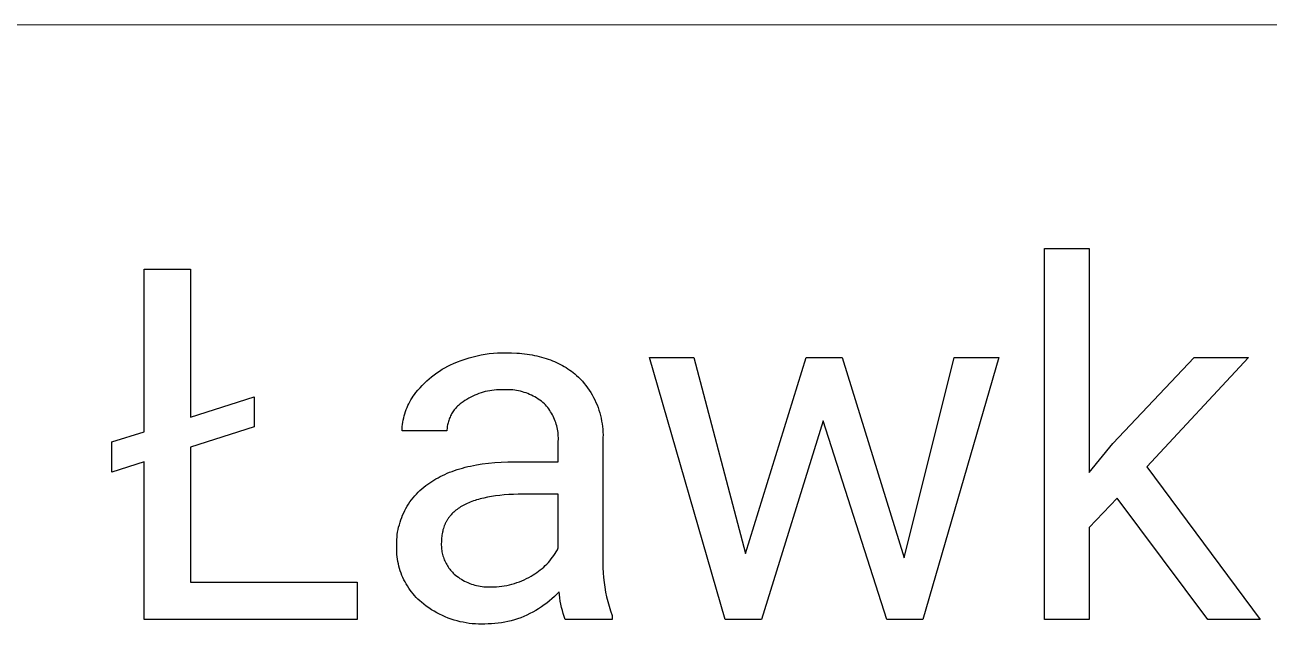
# Model space of a CAD drawing. Header units: millimetres. Extents: x -2163 to 4354, y -841 to 3711.
# Drawn here: x 2186.3 to 2349.9, y -555.8 to -477 of the extents above; entities that cross this region are included whole.
import ezdxf

# ---------------------------------------------------------------- set-up
doc = ezdxf.new("R2010")
doc.units = ezdxf.units.MM
doc.header["$MEASUREMENT"] = 0
doc.layers.add('Domyślny', color=7, linetype='Continuous', true_color=0x000000)

msp = doc.modelspace()

# ---------------------------------------------------------------- linework, layer by layer
at = {"layer": 'Domyślny', "color": 18, "lineweight": 15, "true_color": 0x000000}
msp.add_line((1891.21, -477.01), (4353.85, -477.01), dxfattribs=at)
at = {"layer": 'Domyślny'}
for p, q in [((2320.36, -555.21), (2320.36, -506.4)), ((2320.36, -506.4), (2326.23, -506.4)), ((2326.23, -506.4), (2326.23, -535.87)), ((2201.95, -530.52), (2201.95, -509.15)), ((2201.95, -509.15), (2208.07, -509.15)), ((2208.07, -509.15), (2208.07, -528.59)), ((2246.27, -520.41), (2246.81, -520.32)), ((2246.81, -520.32), (2247.35, -520.25)), ((2247.35, -520.25), (2247.89, -520.19)), ((2247.89, -520.19), (2248.43, -520.15)), ((2248.43, -520.15), (2248.97, -520.13)), ((2248.97, -520.13), (2249.52, -520.13)), ((2249.52, -520.13), (2250.25, -520.14)), ((2250.25, -520.14), (2250.96, -520.18)), ((2250.96, -520.18), (2251.31, -520.2)), ((2251.31, -520.2), (2251.65, -520.23)), ((2251.65, -520.23), (2251.99, -520.27)), ((2251.99, -520.27), (2252.32, -520.32)), ((2252.32, -520.32), (2252.65, -520.36)), ((2252.65, -520.36), (2252.98, -520.42)), ((2241.51, -522.1), (2241.89, -521.9)), ((2241.89, -521.9), (2242.26, -521.72)), ((2242.26, -521.72), (2242.65, -521.54)), ((2242.65, -521.54), (2243.15, -521.33)), ((2243.15, -521.33), (2243.66, -521.14)), ((2243.66, -521.14), (2244.17, -520.96)), ((2244.17, -520.96), (2244.69, -520.79)), ((2244.69, -520.79), (2245.21, -520.65)), ((2245.21, -520.65), (2245.74, -520.52)), ((2245.74, -520.52), (2246.27, -520.41)), ((2252.98, -520.42), (2253.29, -520.48)), ((2253.29, -520.48), (2253.61, -520.55)), ((2253.61, -520.55), (2253.91, -520.62)), ((2253.91, -520.62), (2254.22, -520.7)), ((2254.22, -520.7), (2254.52, -520.78)), ((2254.52, -520.78), (2254.81, -520.87)), ((2254.81, -520.87), (2255.1, -520.97)), ((2255.1, -520.97), (2255.38, -521.07)), ((2255.38, -521.07), (2255.66, -521.18)), ((2255.66, -521.18), (2255.93, -521.29)), ((2255.93, -521.29), (2256.2, -521.41)), ((2256.2, -521.41), (2256.46, -521.54)), ((2256.46, -521.54), (2256.72, -521.67)), ((2256.72, -521.67), (2256.97, -521.8)), ((2256.97, -521.8), (2257.22, -521.95)), ((2257.22, -521.95), (2257.46, -522.09)), ((2278.39, -555.21), (2268.43, -520.74)), ((2268.43, -520.74), (2274.27, -520.74)), ((2274.27, -520.74), (2281.03, -546.54)), ((2281.03, -546.54), (2289.02, -520.74)), ((2289.02, -520.74), (2293.75, -520.74)), ((2293.75, -520.74), (2301.91, -547.09)), ((2301.91, -547.09), (2308.5, -520.74)), ((2314.37, -520.74), (2304.38, -555.21)), ((2308.5, -520.74), (2314.37, -520.74)), ((2329.37, -532.08), (2340.06, -520.74)), ((2347.2, -520.74), (2333.84, -535.14)), ((2340.06, -520.74), (2347.2, -520.74)), ((2239.12, -523.83), (2239.44, -523.55)), ((2239.44, -523.55), (2239.76, -523.28)), ((2239.76, -523.28), (2240.1, -523.02)), ((2240.1, -523.02), (2240.44, -522.77)), ((2240.44, -522.77), (2240.79, -522.54)), ((2240.79, -522.54), (2241.15, -522.31)), ((2241.15, -522.31), (2241.51, -522.1)), ((2257.46, -522.09), (2257.7, -522.25)), ((2257.7, -522.25), (2257.93, -522.41)), ((2257.93, -522.41), (2258.16, -522.57)), ((2258.16, -522.57), (2258.38, -522.75)), ((2258.38, -522.75), (2258.6, -522.92)), ((2258.6, -522.92), (2258.81, -523.11)), ((2258.81, -523.11), (2259.08, -523.36)), ((2259.08, -523.36), (2259.34, -523.62)), ((2259.34, -523.62), (2259.59, -523.89)), ((2237.7, -525.38), (2237.96, -525.05)), ((2237.96, -525.05), (2238.24, -524.73)), ((2238.24, -524.73), (2238.52, -524.42)), ((2238.52, -524.42), (2238.82, -524.12)), ((2238.82, -524.12), (2239.12, -523.83)), ((2246.83, -525.25), (2246.55, -525.33)), ((2247.12, -525.19), (2246.83, -525.25)), ((2247.41, -525.13), (2247.12, -525.19)), ((2247.7, -525.08), (2247.41, -525.13)), ((2247.99, -525.05), (2247.7, -525.08)), ((2248.29, -525.02), (2247.99, -525.05)), ((2248.58, -525.01), (2248.29, -525.02)), ((2248.88, -525), (2248.58, -525.01)), ((2249.17, -525.01), (2248.88, -525)), ((2249.43, -525), (2249.17, -525.01)), ((2249.68, -524.99), (2249.43, -525)), ((2249.94, -524.99), (2249.68, -524.99)), ((2250.19, -525.01), (2249.94, -524.99)), ((2250.45, -525.03), (2250.19, -525.01)), ((2250.7, -525.06), (2250.45, -525.03)), ((2250.95, -525.1), (2250.7, -525.06)), ((2251.2, -525.14), (2250.95, -525.1)), ((2251.45, -525.2), (2251.2, -525.14)), ((2251.7, -525.26), (2251.45, -525.2)), ((2251.95, -525.34), (2251.7, -525.26)), ((2259.59, -523.89), (2259.83, -524.17)), ((2259.83, -524.17), (2260.06, -524.46)), ((2260.06, -524.46), (2260.28, -524.75)), ((2260.28, -524.75), (2260.49, -525.05)), ((2260.49, -525.05), (2260.69, -525.36)), ((2208.07, -528.59), (2216.42, -525.92)), ((2216.42, -525.92), (2216.42, -529.89)), ((2236.64, -527.09), (2236.77, -526.83)), ((2236.77, -526.83), (2236.9, -526.57)), ((2236.9, -526.57), (2237.05, -526.32)), ((2237.05, -526.32), (2237.2, -526.08)), ((2237.2, -526.08), (2237.36, -525.84)), ((2237.36, -525.84), (2237.52, -525.61)), ((2237.52, -525.61), (2237.7, -525.38)), ((2243.52, -526.87), (2243.4, -526.97)), ((2243.65, -526.77), (2243.52, -526.87)), ((2243.77, -526.68), (2243.65, -526.77)), ((2243.9, -526.59), (2243.77, -526.68)), ((2244.15, -526.42), (2243.9, -526.59)), ((2244.4, -526.27), (2244.15, -526.42)), ((2244.65, -526.12), (2244.4, -526.27)), ((2244.91, -525.98), (2244.65, -526.12)), ((2245.17, -525.84), (2244.91, -525.98)), ((2245.44, -525.72), (2245.17, -525.84)), ((2245.71, -525.61), (2245.44, -525.72)), ((2245.99, -525.5), (2245.71, -525.61)), ((2246.27, -525.41), (2245.99, -525.5)), ((2246.55, -525.33), (2246.27, -525.41)), ((2252.19, -525.42), (2251.95, -525.34)), ((2252.43, -525.51), (2252.19, -525.42)), ((2252.66, -525.61), (2252.43, -525.51)), ((2252.89, -525.71), (2252.66, -525.61)), ((2253.12, -525.83), (2252.89, -525.71)), ((2253.35, -525.95), (2253.12, -525.83)), ((2253.57, -526.08), (2253.35, -525.95)), ((2253.78, -526.22), (2253.57, -526.08)), ((2253.99, -526.36), (2253.78, -526.22)), ((2254.2, -526.51), (2253.99, -526.36)), ((2254.4, -526.67), (2254.2, -526.51)), ((2254.59, -526.84), (2254.4, -526.67)), ((2254.75, -527), (2254.59, -526.84)), ((2260.69, -525.36), (2260.87, -525.67)), ((2260.87, -525.67), (2261.05, -526)), ((2261.05, -526), (2261.22, -526.32)), ((2261.22, -526.32), (2261.37, -526.66)), ((2261.37, -526.66), (2261.52, -526.99)), ((2236.09, -528.71), (2236.16, -528.43)), ((2236.16, -528.43), (2236.24, -528.16)), ((2236.24, -528.16), (2236.32, -527.88)), ((2236.32, -527.88), (2236.42, -527.61)), ((2236.42, -527.61), (2236.53, -527.35)), ((2236.53, -527.35), (2236.64, -527.09)), ((2242.25, -528.45), (2242.19, -528.59)), ((2242.33, -528.31), (2242.25, -528.45)), ((2242.4, -528.17), (2242.33, -528.31)), ((2242.48, -528.03), (2242.4, -528.17)), ((2242.57, -527.9), (2242.48, -528.03)), ((2242.66, -527.77), (2242.57, -527.9)), ((2242.75, -527.65), (2242.66, -527.77)), ((2242.85, -527.52), (2242.75, -527.65)), ((2242.95, -527.41), (2242.85, -527.52)), ((2243.06, -527.29), (2242.95, -527.41)), ((2243.17, -527.18), (2243.06, -527.29)), ((2243.28, -527.07), (2243.17, -527.18)), ((2243.4, -526.97), (2243.28, -527.07)), ((2254.89, -527.17), (2254.75, -527)), ((2255.04, -527.35), (2254.89, -527.17)), ((2255.17, -527.53), (2255.04, -527.35)), ((2255.3, -527.71), (2255.17, -527.53)), ((2255.42, -527.9), (2255.3, -527.71)), ((2255.54, -528.09), (2255.42, -527.9)), ((2255.65, -528.29), (2255.54, -528.09)), ((2255.75, -528.49), (2255.65, -528.29)), ((2255.85, -528.69), (2255.75, -528.49)), ((2261.52, -526.99), (2261.65, -527.34)), ((2261.65, -527.34), (2261.77, -527.68)), ((2261.77, -527.68), (2261.88, -528.04)), ((2261.88, -528.04), (2261.98, -528.39)), ((2261.98, -528.39), (2262.06, -528.75)), ((2216.42, -529.89), (2208.07, -532.55)), ((2235.88, -530.41), (2235.89, -530.13)), ((2235.89, -530.13), (2235.91, -529.84)), ((2235.91, -529.84), (2235.94, -529.56)), ((2235.94, -529.56), (2235.98, -529.27)), ((2235.98, -529.27), (2236.03, -528.99)), ((2236.03, -528.99), (2236.09, -528.71)), ((2241.79, -530.1), (2241.78, -530.26)), ((2241.81, -529.94), (2241.79, -530.1)), ((2241.83, -529.79), (2241.81, -529.94)), ((2241.86, -529.63), (2241.83, -529.79)), ((2241.89, -529.48), (2241.86, -529.63)), ((2241.93, -529.33), (2241.89, -529.48)), ((2241.97, -529.18), (2241.93, -529.33)), ((2242.02, -529.03), (2241.97, -529.18)), ((2242.07, -528.88), (2242.02, -529.03)), ((2242.12, -528.73), (2242.07, -528.88)), ((2242.19, -528.59), (2242.12, -528.73)), ((2255.94, -528.9), (2255.85, -528.69)), ((2256.02, -529.11), (2255.94, -528.9)), ((2256.1, -529.32), (2256.02, -529.11)), ((2256.16, -529.54), (2256.1, -529.32)), ((2256.23, -529.75), (2256.16, -529.54)), ((2256.28, -529.97), (2256.23, -529.75)), ((2256.32, -530.19), (2256.28, -529.97)), ((2262.06, -528.75), (2262.13, -529.11)), ((2262.13, -529.11), (2262.19, -529.47)), ((2262.19, -529.47), (2262.24, -529.83)), ((2262.24, -529.83), (2262.28, -530.2)), ((2291.28, -529.08), (2283.16, -555.21)), ((2299.62, -555.21), (2291.28, -529.08)), ((2197.7, -531.86), (2201.95, -530.52)), ((2241.78, -530.41), (2235.88, -530.41)), ((2241.78, -530.26), (2241.78, -530.41)), ((2256.36, -530.41), (2256.32, -530.19)), ((2256.39, -530.64), (2256.36, -530.41)), ((2256.42, -530.86), (2256.39, -530.64)), ((2256.43, -531.08), (2256.42, -530.86)), ((2256.44, -531.31), (2256.43, -531.08)), ((2256.43, -531.76), (2256.44, -531.53)), ((2256.43, -534.47), (2256.43, -531.76)), ((2256.44, -531.53), (2256.44, -531.31)), ((2262.28, -530.2), (2262.3, -530.57)), ((2262.3, -530.57), (2262.31, -530.93)), ((2262.31, -530.93), (2262.3, -531.3)), ((2262.3, -531.3), (2262.3, -547.15)), ((2197.7, -535.82), (2197.7, -531.86)), ((2208.07, -532.55), (2208.07, -550.33)), ((2326.23, -535.87), (2329.37, -532.08)), ((2201.95, -534.49), (2197.7, -535.82)), ((2201.95, -555.21), (2201.95, -534.49)), ((2244.52, -535.11), (2244.89, -535.03)), ((2244.89, -535.03), (2245.27, -534.95)), ((2245.27, -534.95), (2245.65, -534.88)), ((2245.65, -534.88), (2246.43, -534.75)), ((2246.43, -534.75), (2247.23, -534.65)), ((2247.23, -534.65), (2248.07, -534.57)), ((2248.07, -534.57), (2248.93, -534.51)), ((2248.93, -534.51), (2249.81, -534.48)), ((2249.81, -534.48), (2250.72, -534.47)), ((2250.72, -534.47), (2256.43, -534.47)), ((2240.05, -536.89), (2240.33, -536.73)), ((2240.33, -536.73), (2240.61, -536.57)), ((2240.61, -536.57), (2240.9, -536.41)), ((2240.9, -536.41), (2241.2, -536.27)), ((2241.2, -536.27), (2241.5, -536.13)), ((2241.5, -536.13), (2241.81, -535.99)), ((2241.81, -535.99), (2242.13, -535.86)), ((2242.13, -535.86), (2242.45, -535.74)), ((2242.45, -535.74), (2242.78, -535.62)), ((2242.78, -535.62), (2243.12, -535.51)), ((2243.12, -535.51), (2243.46, -535.4)), ((2243.46, -535.4), (2243.81, -535.3)), ((2243.81, -535.3), (2244.16, -535.2)), ((2244.16, -535.2), (2244.52, -535.11)), ((2333.84, -535.14), (2348.75, -555.21)), ((2237.99, -538.49), (2238.23, -538.26)), ((2238.23, -538.26), (2238.47, -538.03)), ((2238.47, -538.03), (2238.73, -537.82)), ((2238.73, -537.82), (2238.99, -537.61)), ((2238.99, -537.61), (2239.26, -537.42)), ((2239.26, -537.42), (2239.51, -537.24)), ((2239.51, -537.24), (2239.78, -537.06)), ((2239.78, -537.06), (2240.05, -536.89)), ((2236.74, -540.03), (2236.92, -539.76)), ((2236.92, -539.76), (2237.12, -539.49)), ((2237.12, -539.49), (2237.32, -539.23)), ((2237.32, -539.23), (2237.54, -538.97)), ((2237.54, -538.97), (2237.76, -538.73)), ((2237.76, -538.73), (2237.99, -538.49)), ((2244.46, -539.95), (2244.27, -540.03)), ((2244.65, -539.86), (2244.46, -539.95)), ((2244.85, -539.78), (2244.65, -539.86)), ((2245.05, -539.7), (2244.85, -539.78)), ((2245.26, -539.63), (2245.05, -539.7)), ((2245.48, -539.55), (2245.26, -539.63)), ((2245.69, -539.48), (2245.48, -539.55)), ((2245.92, -539.42), (2245.69, -539.48)), ((2246.15, -539.35), (2245.92, -539.42)), ((2246.38, -539.29), (2246.15, -539.35)), ((2246.62, -539.24), (2246.38, -539.29)), ((2247.12, -539.13), (2246.62, -539.24)), ((2247.63, -539.04), (2247.12, -539.13)), ((2248.17, -538.96), (2247.63, -539.04)), ((2248.73, -538.89), (2248.17, -538.96)), ((2249.31, -538.83), (2248.73, -538.89)), ((2249.91, -538.79), (2249.31, -538.83)), ((2250.53, -538.76), (2249.91, -538.79)), ((2251.17, -538.74), (2250.53, -538.76)), ((2251.83, -538.74), (2251.17, -538.74)), ((2256.43, -538.74), (2251.83, -538.74)), ((2256.43, -545.79), (2256.43, -538.74)), ((2329.91, -539.25), (2326.23, -543.1)), ((2341.86, -555.21), (2329.91, -539.25)), ((2235.83, -541.8), (2235.95, -541.5)), ((2235.95, -541.5), (2236.09, -541.19)), ((2236.09, -541.19), (2236.24, -540.9)), ((2236.24, -540.9), (2236.39, -540.6)), ((2236.39, -540.6), (2236.56, -540.31)), ((2236.56, -540.31), (2236.74, -540.03)), ((2242.21, -541.59), (2242.16, -541.66)), ((2242.32, -541.46), (2242.21, -541.59)), ((2242.44, -541.33), (2242.32, -541.46)), ((2242.57, -541.21), (2242.44, -541.33)), ((2242.69, -541.08), (2242.57, -541.21)), ((2242.83, -540.97), (2242.69, -541.08)), ((2242.97, -540.85), (2242.83, -540.97)), ((2243.11, -540.74), (2242.97, -540.85)), ((2243.26, -540.63), (2243.11, -540.74)), ((2243.42, -540.52), (2243.26, -540.63)), ((2243.58, -540.42), (2243.42, -540.52)), ((2243.75, -540.32), (2243.58, -540.42)), ((2243.92, -540.22), (2243.75, -540.32)), ((2244.09, -540.13), (2243.92, -540.22)), ((2244.27, -540.03), (2244.09, -540.13)), ((2235.36, -543.4), (2235.43, -543.07)), ((2235.43, -543.07), (2235.52, -542.75)), ((2235.52, -542.75), (2235.61, -542.43)), ((2235.61, -542.43), (2235.71, -542.12)), ((2235.71, -542.12), (2235.83, -541.8)), ((2241.31, -543.24), (2241.26, -543.41)), ((2241.37, -543.07), (2241.31, -543.24)), ((2241.43, -542.91), (2241.37, -543.07)), ((2241.46, -542.83), (2241.43, -542.91)), ((2241.49, -542.75), (2241.46, -542.83)), ((2241.53, -542.67), (2241.49, -542.75)), ((2241.56, -542.6), (2241.53, -542.67)), ((2241.6, -542.52), (2241.56, -542.6)), ((2241.64, -542.44), (2241.6, -542.52)), ((2241.68, -542.37), (2241.64, -542.44)), ((2241.72, -542.29), (2241.68, -542.37)), ((2241.77, -542.22), (2241.72, -542.29)), ((2241.81, -542.15), (2241.77, -542.22)), ((2241.86, -542.07), (2241.81, -542.15)), ((2241.9, -542), (2241.86, -542.07)), ((2241.95, -541.93), (2241.9, -542)), ((2242, -541.86), (2241.95, -541.93)), ((2242.05, -541.79), (2242, -541.86)), ((2242.1, -541.72), (2242.05, -541.79)), ((2242.16, -541.66), (2242.1, -541.72)), ((2326.23, -543.1), (2326.23, -555.21)), ((2235.18, -545.04), (2235.19, -544.71)), ((2235.19, -544.71), (2235.22, -544.38)), ((2235.22, -544.38), (2235.25, -544.05)), ((2235.25, -544.05), (2235.3, -543.72)), ((2235.3, -543.72), (2235.36, -543.4)), ((2241.06, -544.67), (2241.05, -544.86)), ((2241.05, -544.86), (2241.05, -545.06)), ((2241.07, -544.48), (2241.06, -544.67)), ((2241.09, -544.29), (2241.07, -544.48)), ((2241.11, -544.11), (2241.09, -544.29)), ((2241.14, -543.93), (2241.11, -544.11)), ((2241.18, -543.75), (2241.14, -543.93)), ((2241.22, -543.58), (2241.18, -543.75)), ((2241.26, -543.41), (2241.22, -543.58)), ((2235.17, -545.38), (2235.18, -545.04)), ((2235.18, -545.71), (2235.17, -545.38)), ((2235.18, -546.02), (2235.18, -545.71)), ((2235.19, -546.34), (2235.18, -546.02)), ((2235.21, -546.66), (2235.19, -546.34)), ((2241.05, -545.06), (2241.04, -545.24)), ((2241.04, -545.24), (2241.04, -545.42)), ((2241.04, -545.42), (2241.05, -545.6)), ((2241.05, -545.6), (2241.06, -545.78)), ((2241.06, -545.78), (2241.08, -545.96)), ((2241.08, -545.96), (2241.1, -546.14)), ((2241.1, -546.14), (2241.13, -546.31)), ((2241.13, -546.31), (2241.17, -546.49)), ((2241.17, -546.49), (2241.21, -546.67)), ((2256, -546.55), (2256.16, -546.3)), ((2256.16, -546.3), (2256.3, -546.05)), ((2256.3, -546.05), (2256.43, -545.79)), ((2235.24, -546.97), (2235.21, -546.66)), ((2235.28, -547.28), (2235.24, -546.97)), ((2235.33, -547.59), (2235.28, -547.28)), ((2235.39, -547.9), (2235.33, -547.59)), ((2235.47, -548.21), (2235.39, -547.9)), ((2241.21, -546.67), (2241.26, -546.84)), ((2241.26, -546.84), (2241.31, -547.01)), ((2241.31, -547.01), (2241.37, -547.18)), ((2241.37, -547.18), (2241.43, -547.35)), ((2241.43, -547.35), (2241.51, -547.52)), ((2241.51, -547.52), (2241.58, -547.68)), ((2241.58, -547.68), (2241.66, -547.84)), ((2241.66, -547.84), (2241.75, -548)), ((2241.75, -548), (2241.84, -548.15)), ((2241.84, -548.15), (2241.94, -548.3)), ((2254.51, -548.33), (2254.72, -548.13)), ((2254.72, -548.13), (2254.93, -547.92)), ((2254.93, -547.92), (2255.12, -547.71)), ((2255.12, -547.71), (2255.32, -547.49)), ((2255.32, -547.49), (2255.5, -547.26)), ((2255.5, -547.26), (2255.68, -547.03)), ((2255.68, -547.03), (2255.84, -546.79)), ((2255.84, -546.79), (2256, -546.55)), ((2262.3, -547.15), (2262.29, -547.79)), ((2262.29, -547.79), (2262.3, -548.43)), ((2235.55, -548.52), (2235.47, -548.21)), ((2235.64, -548.82), (2235.55, -548.52)), ((2235.75, -549.12), (2235.64, -548.82)), ((2235.86, -549.41), (2235.75, -549.12)), ((2235.99, -549.7), (2235.86, -549.41)), ((2236.12, -549.99), (2235.99, -549.7)), ((2241.94, -548.3), (2242.04, -548.45)), ((2242.04, -548.45), (2242.15, -548.6)), ((2242.15, -548.6), (2242.26, -548.74)), ((2242.26, -548.74), (2242.38, -548.87)), ((2242.38, -548.87), (2242.5, -549.01)), ((2242.5, -549.01), (2242.62, -549.14)), ((2242.62, -549.14), (2242.75, -549.26)), ((2242.75, -549.26), (2242.89, -549.38)), ((2242.89, -549.38), (2243.08, -549.53)), ((2243.08, -549.53), (2243.28, -549.67)), ((2243.28, -549.67), (2243.48, -549.81)), ((2243.48, -549.81), (2243.68, -549.93)), ((2252.25, -549.84), (2252.55, -549.68)), ((2252.55, -549.68), (2252.85, -549.51)), ((2252.85, -549.51), (2253.1, -549.36)), ((2253.1, -549.36), (2253.35, -549.21)), ((2253.35, -549.21), (2253.59, -549.05)), ((2253.59, -549.05), (2253.83, -548.88)), ((2253.83, -548.88), (2254.06, -548.7)), ((2254.06, -548.7), (2254.29, -548.52)), ((2254.29, -548.52), (2254.51, -548.33)), ((2262.3, -548.43), (2262.32, -549.07)), ((2262.32, -549.07), (2262.37, -549.71)), ((2262.37, -549.71), (2262.44, -550.35)), ((2208.07, -550.33), (2229.96, -550.33)), ((2229.96, -550.33), (2229.96, -555.21)), ((2236.27, -550.27), (2236.12, -549.99)), ((2236.42, -550.54), (2236.27, -550.27)), ((2236.58, -550.81), (2236.42, -550.54)), ((2236.75, -551.08), (2236.58, -550.81)), ((2236.93, -551.34), (2236.75, -551.08)), ((2237.12, -551.59), (2236.93, -551.34)), ((2243.68, -549.93), (2243.89, -550.06)), ((2243.89, -550.06), (2244.11, -550.17)), ((2244.11, -550.17), (2244.32, -550.28)), ((2244.32, -550.28), (2244.54, -550.37)), ((2244.54, -550.37), (2244.77, -550.47)), ((2244.77, -550.47), (2245, -550.55)), ((2245, -550.55), (2245.23, -550.63)), ((2245.23, -550.63), (2245.46, -550.69)), ((2245.46, -550.69), (2245.69, -550.75)), ((2245.69, -550.75), (2245.93, -550.8)), ((2245.93, -550.8), (2246.17, -550.85)), ((2246.17, -550.85), (2246.41, -550.88)), ((2246.41, -550.88), (2246.65, -550.91)), ((2246.65, -550.91), (2246.89, -550.93)), ((2246.89, -550.93), (2247.13, -550.94)), ((2247.13, -550.94), (2247.37, -550.94)), ((2247.37, -550.94), (2247.62, -550.94)), ((2247.62, -550.94), (2247.96, -550.93)), ((2247.96, -550.93), (2248.3, -550.91)), ((2248.3, -550.91), (2248.64, -550.88)), ((2248.64, -550.88), (2248.98, -550.84)), ((2248.98, -550.84), (2249.32, -550.79)), ((2249.32, -550.79), (2249.66, -550.73)), ((2249.66, -550.73), (2250, -550.66)), ((2250, -550.66), (2250.33, -550.57)), ((2250.33, -550.57), (2250.66, -550.48)), ((2250.66, -550.48), (2250.98, -550.37)), ((2250.98, -550.37), (2251.31, -550.25)), ((2251.31, -550.25), (2251.62, -550.12)), ((2251.62, -550.12), (2251.94, -549.98)), ((2251.94, -549.98), (2252.25, -549.84)), ((2262.44, -550.35), (2262.53, -550.98)), ((2262.53, -550.98), (2262.65, -551.62)), ((2237.32, -551.84), (2237.12, -551.59)), ((2237.53, -552.08), (2237.32, -551.84)), ((2237.74, -552.31), (2237.53, -552.08)), ((2237.97, -552.53), (2237.74, -552.31)), ((2238.2, -552.75), (2237.97, -552.53)), ((2238.43, -552.96), (2238.2, -552.75)), ((2238.75, -553.22), (2238.43, -552.96)), ((2254.92, -553.05), (2254.57, -553.31)), ((2255.26, -552.77), (2254.92, -553.05)), ((2255.59, -552.48), (2255.26, -552.77)), ((2255.92, -552.18), (2255.59, -552.48)), ((2256.23, -551.88), (2255.92, -552.18)), ((2256.53, -551.56), (2256.23, -551.88)), ((2256.57, -551.97), (2256.53, -551.56)), ((2256.62, -552.39), (2256.57, -551.97)), ((2256.68, -552.8), (2256.62, -552.39)), ((2256.76, -553.21), (2256.68, -552.8)), ((2262.65, -551.62), (2262.78, -552.24)), ((2262.78, -552.24), (2262.93, -552.86)), ((2262.93, -552.86), (2263.1, -553.48)), ((2239.07, -553.46), (2238.75, -553.22)), ((2239.41, -553.7), (2239.07, -553.46)), ((2239.75, -553.93), (2239.41, -553.7)), ((2240.1, -554.14), (2239.75, -553.93)), ((2240.46, -554.34), (2240.1, -554.14)), ((2240.82, -554.53), (2240.46, -554.34)), ((2241.19, -554.71), (2240.82, -554.53)), ((2241.56, -554.88), (2241.19, -554.71)), ((2252.3, -554.64), (2251.9, -554.81)), ((2252.69, -554.45), (2252.3, -554.64)), ((2253.08, -554.25), (2252.69, -554.45)), ((2253.47, -554.03), (2253.08, -554.25)), ((2253.84, -553.8), (2253.47, -554.03)), ((2254.21, -553.56), (2253.84, -553.8)), ((2254.57, -553.31), (2254.21, -553.56)), ((2256.85, -553.62), (2256.76, -553.21)), ((2256.96, -554.02), (2256.85, -553.62)), ((2257.08, -554.42), (2256.96, -554.02)), ((2257.21, -554.82), (2257.08, -554.42)), ((2263.1, -553.48), (2263.3, -554.09)), ((2263.3, -554.09), (2263.51, -554.7)), ((2263.51, -554.7), (2263.51, -555.21)), ((2229.96, -555.21), (2201.95, -555.21)), ((2241.94, -555.03), (2241.56, -554.88)), ((2242.33, -555.17), (2241.94, -555.03)), ((2242.72, -555.29), (2242.33, -555.17)), ((2243.11, -555.41), (2242.72, -555.29)), ((2243.51, -555.51), (2243.11, -555.41)), ((2243.91, -555.59), (2243.51, -555.51)), ((2244.31, -555.67), (2243.91, -555.59)), ((2244.72, -555.73), (2244.31, -555.67)), ((2245.12, -555.77), (2244.72, -555.73)), ((2245.53, -555.8), (2245.12, -555.77)), ((2245.94, -555.82), (2245.53, -555.8)), ((2246.35, -555.83), (2245.94, -555.82)), ((2246.76, -555.82), (2246.35, -555.83)), ((2247.2, -555.81), (2246.76, -555.82)), ((2247.64, -555.79), (2247.2, -555.81)), ((2248.07, -555.76), (2247.64, -555.79)), ((2248.51, -555.71), (2248.07, -555.76)), ((2248.95, -555.65), (2248.51, -555.71)), ((2249.38, -555.57), (2248.95, -555.65)), ((2249.81, -555.48), (2249.38, -555.57)), ((2250.23, -555.38), (2249.81, -555.48)), ((2250.66, -555.26), (2250.23, -555.38)), ((2251.07, -555.12), (2250.66, -555.26)), ((2251.49, -554.98), (2251.07, -555.12)), ((2251.9, -554.81), (2251.49, -554.98)), ((2257.35, -555.21), (2257.21, -554.82)), ((2263.51, -555.21), (2257.35, -555.21)), ((2283.16, -555.21), (2278.39, -555.21)), ((2304.38, -555.21), (2299.62, -555.21)), ((2326.23, -555.21), (2320.36, -555.21)), ((2348.75, -555.21), (2341.86, -555.21))]:
    msp.add_line(p, q, dxfattribs=at)

doc.saveas('drawing.dxf')
